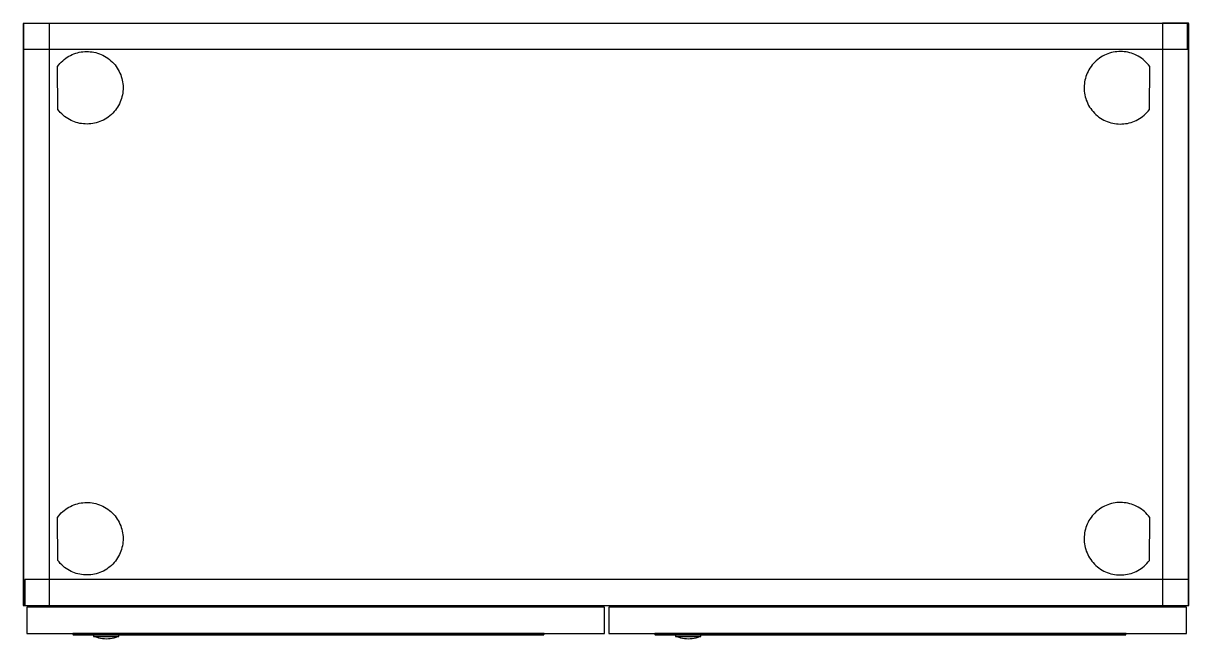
# Model space of a CAD drawing. Header units: millimetres. Extents: x 1075 to 13200, y 678 to 7235.
# Drawn here: x 11489 to 12290, y 5432 to 5855 of the extents above; entities that cross this region are included whole.
import ezdxf

# ---------------------------------------------------------------- set-up
doc = ezdxf.new("R2010")
doc.units = ezdxf.units.MM

msp = doc.modelspace()

# ---------------------------------------------------------------- linework, layer by layer
at = {"color": 0}
for points in [[(12289.61, 5854.94), (11488.61, 5854.94), (11488.61, 5454.94), (12289.61, 5454.94)], [(11506.71, 5854.94), (11488.71, 5854.94), (11488.71, 5454.94), (11506.71, 5454.94)], [(12288.71, 5854.94), (11488.71, 5854.94), (11488.71, 5837.14), (12288.71, 5837.14)], [(11506.66, 5854.94), (11488.71, 5854.94), (11488.71, 5455.02), (11506.66, 5455.02)], [(12289.54, 5855), (12271.54, 5855), (12271.54, 5455), (12289.54, 5455)], [(12289.61, 5854.94), (12271.61, 5854.94), (12271.61, 5454.94), (12289.61, 5454.94)], [(11512.09, 5825.31), (11512.93, 5826.4), (11513.81, 5827.44), (11514.73, 5828.41), (11515.7, 5829.32), (11516.71, 5830.17), (11517.75, 5830.96), (11518.82, 5831.69), (11519.93, 5832.36), (11521.07, 5832.96), (11522.23, 5833.51), (11523.41, 5833.99), (11524.62, 5834.41), (11525.84, 5834.77), (11527.07, 5835.07), (11528.32, 5835.3), (11529.58, 5835.47), (11530.85, 5835.58), (11532.12, 5835.62), (11533.39, 5835.6), (11534.66, 5835.51), (11535.92, 5835.36), (11537.18, 5835.14), (11538.44, 5834.86), (11539.68, 5834.51), (11540.9, 5834.09), (11542.11, 5833.61), (11543.3, 5833.07), (11544.46, 5832.45), (11545.6, 5831.77), (11546.72, 5831.02), (11547.8, 5830.21), (11548.85, 5829.32), (11549.85, 5828.38), (11550.78, 5827.4), (11551.66, 5826.38), (11552.47, 5825.33), (11553.21, 5824.24), (11553.89, 5823.12), (11554.51, 5821.98), (11555.06, 5820.81), (11555.55, 5819.62), (11555.98, 5818.41), (11556.34, 5817.18), (11556.64, 5815.94), (11556.87, 5814.69), (11557.04, 5813.43), (11557.14, 5812.17), (11557.19, 5810.9), (11557.16, 5809.63), (11557.08, 5808.36), (11556.93, 5807.1), (11556.71, 5805.84), (11556.43, 5804.6), (11556.09, 5803.36), (11555.68, 5802.15), (11555.21, 5800.95), (11554.67, 5799.77), (11554.07, 5798.62), (11553.41, 5797.49), (11552.68, 5796.4), (11551.89, 5795.33), (11551.03, 5794.3), (11550.11, 5793.3), (11549.12, 5792.35), (11548.09, 5791.45), (11547.01, 5790.62), (11545.91, 5789.85), (11544.78, 5789.15), (11543.63, 5788.52), (11542.45, 5787.96), (11541.25, 5787.46), (11540.03, 5787.03), (11538.79, 5786.66), (11537.55, 5786.36), (11536.29, 5786.12), (11535.02, 5785.95), (11533.76, 5785.85), (11532.49, 5785.8), (11531.22, 5785.83), (11529.95, 5785.91), (11528.69, 5786.07), (11527.43, 5786.28), (11526.19, 5786.56), (11524.97, 5786.9), (11523.76, 5787.3), (11522.57, 5787.77), (11521.4, 5788.3), (11520.25, 5788.89), (11519.14, 5789.54), (11518.05, 5790.25), (11517, 5791.03), (11515.98, 5791.86), (11515, 5792.76), (11514.06, 5793.72), (11513.16, 5794.73), (11512.31, 5795.81)], [(12262.84, 5825.31), (12262.01, 5826.4), (12261.13, 5827.44), (12260.2, 5828.41), (12259.23, 5829.32), (12258.23, 5830.17), (12257.18, 5830.96), (12256.11, 5831.69), (12255, 5832.36), (12253.87, 5832.96), (12252.71, 5833.51), (12251.52, 5833.99), (12250.32, 5834.41), (12249.1, 5834.77), (12247.86, 5835.07), (12246.61, 5835.3), (12245.35, 5835.47), (12244.09, 5835.58), (12242.82, 5835.62), (12241.55, 5835.6), (12240.28, 5835.51), (12239.01, 5835.36), (12237.75, 5835.14), (12236.5, 5834.86), (12235.26, 5834.51), (12234.03, 5834.09), (12232.83, 5833.61), (12231.64, 5833.07), (12230.47, 5832.45), (12229.33, 5831.77), (12228.22, 5831.02), (12227.13, 5830.21), (12226.09, 5829.32), (12225.09, 5828.38), (12224.15, 5827.4), (12223.28, 5826.38), (12222.47, 5825.33), (12221.72, 5824.24), (12221.04, 5823.12), (12220.42, 5821.98), (12219.87, 5820.81), (12219.38, 5819.62), (12218.96, 5818.41), (12218.59, 5817.18), (12218.3, 5815.94), (12218.06, 5814.69), (12217.89, 5813.43), (12217.79, 5812.17), (12217.75, 5810.9), (12217.77, 5809.63), (12217.86, 5808.36), (12218.01, 5807.1), (12218.22, 5805.84), (12218.5, 5804.6), (12218.85, 5803.36), (12219.25, 5802.15), (12219.72, 5800.95), (12220.26, 5799.77), (12220.86, 5798.62), (12221.52, 5797.49), (12222.25, 5796.4), (12223.05, 5795.33), (12223.9, 5794.3), (12224.83, 5793.3), (12225.81, 5792.35), (12226.85, 5791.45), (12227.92, 5790.62), (12229.02, 5789.85), (12230.15, 5789.15), (12231.31, 5788.52), (12232.49, 5787.96), (12233.69, 5787.46), (12234.91, 5787.03), (12236.14, 5786.66), (12237.39, 5786.36), (12238.64, 5786.12), (12239.91, 5785.95), (12241.18, 5785.85), (12242.45, 5785.8), (12243.72, 5785.83), (12244.99, 5785.91), (12246.25, 5786.07), (12247.5, 5786.28), (12248.74, 5786.56), (12249.97, 5786.9), (12251.18, 5787.3), (12252.37, 5787.77), (12253.54, 5788.3), (12254.68, 5788.89), (12255.8, 5789.54), (12256.88, 5790.25), (12257.94, 5791.03), (12258.96, 5791.86), (12259.94, 5792.76), (12260.88, 5793.72), (12261.77, 5794.73), (12262.62, 5795.81)], [(11512.09, 5515.49), (11512.93, 5516.58), (11513.81, 5517.61), (11514.73, 5518.58), (11515.7, 5519.5), (11516.71, 5520.35), (11517.75, 5521.14), (11518.82, 5521.87), (11519.93, 5522.53), (11521.07, 5523.14), (11522.23, 5523.69), (11523.41, 5524.17), (11524.62, 5524.59), (11525.84, 5524.95), (11527.07, 5525.25), (11528.32, 5525.48), (11529.58, 5525.65), (11530.85, 5525.75), (11532.12, 5525.8), (11533.39, 5525.77), (11534.66, 5525.69), (11535.92, 5525.53), (11537.18, 5525.32), (11538.44, 5525.04), (11539.68, 5524.69), (11540.9, 5524.27), (11542.11, 5523.79), (11543.3, 5523.24), (11544.46, 5522.63), (11545.6, 5521.95), (11546.72, 5521.2), (11547.8, 5520.38), (11548.85, 5519.5), (11549.85, 5518.56), (11550.78, 5517.58), (11551.66, 5516.56), (11552.47, 5515.51), (11553.21, 5514.42), (11553.89, 5513.3), (11554.51, 5512.16), (11555.06, 5510.99), (11555.55, 5509.8), (11555.98, 5508.59), (11556.34, 5507.36), (11556.64, 5506.12), (11556.87, 5504.87), (11557.04, 5503.61), (11557.14, 5502.34), (11557.19, 5501.07), (11557.16, 5499.8), (11557.08, 5498.54), (11556.93, 5497.27), (11556.71, 5496.02), (11556.43, 5494.77), (11556.09, 5493.54), (11555.68, 5492.33), (11555.21, 5491.13), (11554.67, 5489.95), (11554.07, 5488.8), (11553.41, 5487.67), (11552.68, 5486.57), (11551.89, 5485.51), (11551.03, 5484.48), (11550.11, 5483.48), (11549.12, 5482.53), (11548.09, 5481.63), (11547.01, 5480.79), (11545.91, 5480.03), (11544.78, 5479.33), (11543.63, 5478.7), (11542.45, 5478.13), (11541.25, 5477.64), (11540.03, 5477.2), (11538.79, 5476.84), (11537.55, 5476.54), (11536.29, 5476.3), (11535.02, 5476.13), (11533.76, 5476.02), (11532.49, 5475.98), (11531.22, 5476.01), (11529.95, 5476.09), (11528.69, 5476.24), (11527.43, 5476.46), (11526.19, 5476.74), (11524.97, 5477.08), (11523.76, 5477.48), (11522.57, 5477.95), (11521.4, 5478.47), (11520.25, 5479.06), (11519.14, 5479.72), (11518.05, 5480.43), (11517, 5481.2), (11515.98, 5482.04), (11515, 5482.94), (11514.06, 5483.89), (11513.16, 5484.91), (11512.31, 5485.99)], [(12262.84, 5515.49), (12262.01, 5516.58), (12261.13, 5517.61), (12260.2, 5518.58), (12259.23, 5519.5), (12258.23, 5520.35), (12257.18, 5521.14), (12256.11, 5521.87), (12255, 5522.53), (12253.87, 5523.14), (12252.71, 5523.69), (12251.52, 5524.17), (12250.32, 5524.59), (12249.1, 5524.95), (12247.86, 5525.25), (12246.61, 5525.48), (12245.35, 5525.65), (12244.09, 5525.75), (12242.82, 5525.8), (12241.55, 5525.77), (12240.28, 5525.69), (12239.01, 5525.53), (12237.75, 5525.32), (12236.5, 5525.04), (12235.26, 5524.69), (12234.03, 5524.27), (12232.83, 5523.79), (12231.64, 5523.24), (12230.47, 5522.63), (12229.33, 5521.95), (12228.22, 5521.2), (12227.13, 5520.38), (12226.09, 5519.5), (12225.09, 5518.56), (12224.15, 5517.58), (12223.28, 5516.56), (12222.47, 5515.51), (12221.72, 5514.42), (12221.04, 5513.3), (12220.42, 5512.16), (12219.87, 5510.99), (12219.38, 5509.8), (12218.96, 5508.59), (12218.59, 5507.36), (12218.3, 5506.12), (12218.06, 5504.87), (12217.89, 5503.61), (12217.79, 5502.34), (12217.75, 5501.07), (12217.77, 5499.8), (12217.86, 5498.54), (12218.01, 5497.27), (12218.22, 5496.02), (12218.5, 5494.77), (12218.85, 5493.54), (12219.25, 5492.33), (12219.72, 5491.13), (12220.26, 5489.95), (12220.86, 5488.8), (12221.52, 5487.67), (12222.25, 5486.57), (12223.05, 5485.51), (12223.9, 5484.48), (12224.83, 5483.48), (12225.81, 5482.53), (12226.85, 5481.63), (12227.92, 5480.79), (12229.02, 5480.03), (12230.15, 5479.33), (12231.31, 5478.7), (12232.49, 5478.13), (12233.69, 5477.64), (12234.91, 5477.2), (12236.14, 5476.84), (12237.39, 5476.54), (12238.64, 5476.3), (12239.91, 5476.13), (12241.18, 5476.02), (12242.45, 5475.98), (12243.72, 5476.01), (12244.99, 5476.09), (12246.25, 5476.24), (12247.5, 5476.46), (12248.74, 5476.74), (12249.97, 5477.08), (12251.18, 5477.48), (12252.37, 5477.95), (12253.54, 5478.47), (12254.68, 5479.06), (12255.8, 5479.72), (12256.88, 5480.43), (12257.94, 5481.2), (12258.96, 5482.04), (12259.94, 5482.94), (12260.88, 5483.89), (12261.77, 5484.91), (12262.62, 5485.99)], [(12289.61, 5472.94), (11489.61, 5472.94), (11489.61, 5454.94), (12289.61, 5454.94)], [(11888.05, 5453.85), (11491.05, 5453.85), (11491.05, 5435.85), (11888.05, 5435.85)], [(12288.05, 5453.85), (11891.05, 5453.85), (11891.05, 5435.85), (12288.05, 5435.85)], [(11846.55, 5435.87), (11522.57, 5435.87), (11522.57, 5435.41), (11522.57, 5435.38), (11522.57, 5435.36), (11522.57, 5435.33), (11522.58, 5435.31), (11522.58, 5435.28), (11522.59, 5435.26), (11522.6, 5435.23), (11522.61, 5435.21), (11522.62, 5435.19), (11522.63, 5435.16), (11522.64, 5435.14), (11522.65, 5435.12), (11522.67, 5435.1), (11522.68, 5435.08), (11522.7, 5435.06), (11522.72, 5435.04), (11522.74, 5435.03), (11522.76, 5435.01), (11522.77, 5434.99), (11522.79, 5434.98), (11522.82, 5434.97), (11522.84, 5434.95), (11522.86, 5434.94), (11522.88, 5434.93), (11522.91, 5434.92), (11522.93, 5434.92), (11522.96, 5434.91), (11522.98, 5434.9), (11523.01, 5434.9), (11523.03, 5434.89), (11523.06, 5434.89), (11523.09, 5434.89), (11846.03, 5434.89), (11846.06, 5434.89), (11846.08, 5434.89), (11846.11, 5434.9), (11846.13, 5434.9), (11846.16, 5434.91), (11846.18, 5434.92), (11846.21, 5434.92), (11846.23, 5434.93), (11846.25, 5434.94), (11846.28, 5434.95), (11846.3, 5434.97), (11846.32, 5434.98), (11846.34, 5434.99), (11846.36, 5435.01), (11846.38, 5435.03), (11846.4, 5435.04), (11846.41, 5435.06), (11846.43, 5435.08), (11846.45, 5435.1), (11846.46, 5435.12), (11846.47, 5435.14), (11846.49, 5435.16), (11846.5, 5435.19), (11846.51, 5435.21), (11846.52, 5435.23), (11846.53, 5435.26), (11846.53, 5435.28), (11846.54, 5435.31), (11846.54, 5435.33), (11846.55, 5435.36), (11846.55, 5435.38), (11846.55, 5435.41)], [(11554.34, 5434.91), (11536.82, 5434.91), (11536.82, 5433.76), (11554.34, 5433.76)], [(12246.55, 5435.87), (11922.57, 5435.87), (11922.57, 5435.41), (11922.57, 5435.38), (11922.57, 5435.36), (11922.57, 5435.33), (11922.58, 5435.31), (11922.58, 5435.28), (11922.59, 5435.26), (11922.6, 5435.23), (11922.61, 5435.21), (11922.62, 5435.19), (11922.63, 5435.16), (11922.64, 5435.14), (11922.65, 5435.12), (11922.67, 5435.1), (11922.68, 5435.08), (11922.7, 5435.06), (11922.72, 5435.04), (11922.74, 5435.03), (11922.76, 5435.01), (11922.77, 5434.99), (11922.79, 5434.98), (11922.82, 5434.97), (11922.84, 5434.95), (11922.86, 5434.94), (11922.88, 5434.93), (11922.91, 5434.92), (11922.93, 5434.92), (11922.96, 5434.91), (11922.98, 5434.9), (11923.01, 5434.9), (11923.03, 5434.89), (11923.06, 5434.89), (11923.09, 5434.89), (12246.03, 5434.89), (12246.06, 5434.89), (12246.08, 5434.89), (12246.11, 5434.9), (12246.13, 5434.9), (12246.16, 5434.91), (12246.18, 5434.92), (12246.21, 5434.92), (12246.23, 5434.93), (12246.25, 5434.94), (12246.28, 5434.95), (12246.3, 5434.97), (12246.32, 5434.98), (12246.34, 5434.99), (12246.36, 5435.01), (12246.38, 5435.03), (12246.4, 5435.04), (12246.41, 5435.06), (12246.43, 5435.08), (12246.45, 5435.1), (12246.46, 5435.12), (12246.47, 5435.14), (12246.49, 5435.16), (12246.5, 5435.19), (12246.51, 5435.21), (12246.52, 5435.23), (12246.53, 5435.26), (12246.53, 5435.28), (12246.54, 5435.31), (12246.54, 5435.33), (12246.55, 5435.36), (12246.55, 5435.38), (12246.55, 5435.41)], [(11954.34, 5434.91), (11936.82, 5434.91), (11936.82, 5433.76), (11954.34, 5433.76)]]:
    msp.add_lwpolyline(points, close=True, dxfattribs=at)
for points in [[(11537.8, 5433.76), (11539.07, 5433.29), (11540.37, 5432.91), (11541.69, 5432.61), (11543.02, 5432.39), (11544.37, 5432.26), (11545.72, 5432.22), (11547.07, 5432.26), (11548.42, 5432.39), (11549.76, 5432.6), (11551.07, 5432.9), (11552.37, 5433.28), (11553.64, 5433.74)], [(11937.8, 5433.76), (11939.07, 5433.29), (11940.37, 5432.91), (11941.69, 5432.61), (11943.02, 5432.39), (11944.37, 5432.26), (11945.72, 5432.22), (11947.07, 5432.26), (11948.42, 5432.39), (11949.76, 5432.6), (11951.07, 5432.9), (11952.37, 5433.28), (11953.64, 5433.74)]]:
    msp.add_lwpolyline(points, dxfattribs=at)

doc.saveas('drawing.dxf')
